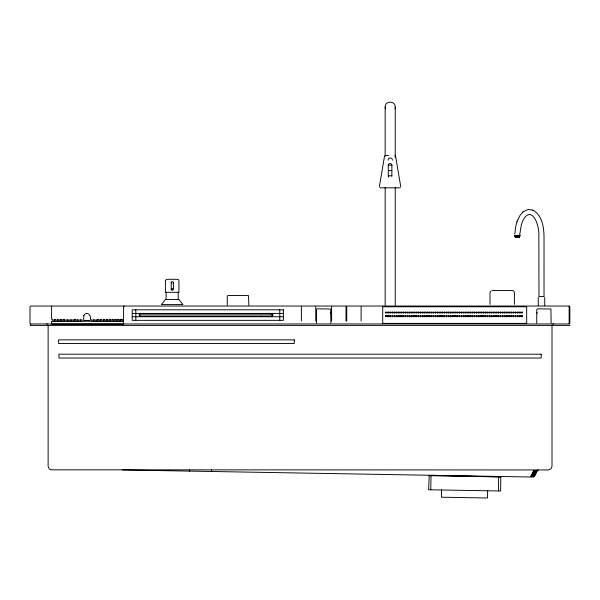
<?xml version="1.0" encoding="UTF-8"?>
<svg xmlns="http://www.w3.org/2000/svg" width="600" height="600" viewBox="0 0 600 600"><rect width="100%" height="100%" fill="white"/><g stroke="black" fill="none" stroke-linecap="round" stroke-linejoin="round"><path stroke-width="0.9" d="M388.283 165.54L388.283 165.12L388.283 176.257A1.8 1.785 0 0 0 388.515 177.15M395.243 155.7L395.243 156.983L395.243 107.055C395.558 100.538 384.847 100.538 385.162 107.055L385.162 156.18M498.668 476.505L498.428 490.957M429.225 475.32L428.618 489.765L500.588 490.995L500.827 476.903L431.025 475.35L430.778 489.803M441.562 489.99L441.435 497.213L487.522 498L487.65 490.778M514.822 235.53L515.475 237.45L514.822 235.53L519.84 235.627L519.255 237.435L521.408 224.513L522.9 220.553L525.285 216.788L527.01 215.25L528.93 214.493L530.332 214.553L532.5 215.745L534.757 218.392L536.572 221.993L538.148 227.392L538.845 232.358L538.987 296.565L544.02 296.565L544.02 236.22C543.817 226.845 542.025 214.808 532.77 210.075M211.493 471.293L211.493 469.95M517.567 235.5L517.507 237.42M395.243 107.055L395.062 108.398M514.852 234.12L515.618 227.077L516.99 221.79M51.6 319.312L51.593 306.18M517.875 235.507L517.74 237.428M518.183 235.515L517.965 237.435M400.748 186.727L395.632 156.337L395.04 155.587M54.472 321.315L54.488 319.312M57.352 321.315L57.367 319.312M60.233 321.315L60.248 319.312M63.113 321.315L63.127 319.312M66 319.312L65.992 321.315M68.88 319.312L68.873 321.315M71.76 319.312L71.752 321.315M74.633 321.315L74.64 319.312M77.52 319.312L77.505 321.315M80.4 319.312L80.385 321.315M91.92 319.312L91.905 321.315M94.793 319.312L94.785 321.315M97.665 321.315L97.672 319.312M100.545 321.315L100.552 319.312M103.425 321.315L103.433 319.312M106.297 321.315L106.312 319.312M109.177 321.21L109.192 319.312M112.058 321.21L112.073 319.312M114.938 321.315L114.953 319.312M117.817 321.315L117.833 319.312M120.698 321.315L120.712 319.312M123.578 306.757L124.297 306.038M514.365 304.358L514.44 292.733L513.803 291.202L512.835 290.64M536.752 313.403L537.285 312.705M518.475 235.53L518.183 237.442M171.21 289.485L172.29 288.6L173.37 289.485L172.29 290.377L171.248 289.718L171.21 282.668M518.745 235.538L518.295 237.562M518.993 235.553L518.49 237.562M519.217 235.567L518.67 237.562M519.412 235.575L518.88 237.48M518.955 237.555L519.855 235.642M519.577 235.59L519 237.487M519.757 235.665L519.135 237.54L519.653 235.673M519.84 235.627L519.202 237.517M517.357 220.755L520.118 215.257L523.043 211.942M516.938 221.933L517.41 220.597M519.097 237.502L519.795 235.62L519.165 237.51M535.5 473.138L536.34 471.495M534.457 475.612L536.97 470.67L534.023 476.438M537.112 470.67L534.278 476.438L537.21 470.67M533.243 476.423L536.183 470.67M533.55 476.43L536.498 470.67M533.812 476.43L536.76 470.67M530.707 476.377L533.632 470.67M531.188 476.385L534.112 470.67M531.645 476.393L534.57 470.67M532.08 476.4L535.02 470.67M532.5 476.408L535.44 470.67M532.89 476.415L535.83 470.67M173.055 283.433L173.227 283.207A1.133 1.11 0 0 0 173.227 282.127L172.83 281.73A1.057 1.035 0 0 0 171.75 281.73L171.352 282.127A1.133 1.11 0 0 0 171.248 282.952M388.522 164.235L390.082 163.335L391.635 164.235M122.123 321.225L122.123 319.312M523.537 211.538L528.173 209.49L533.018 210.165M522.847 212.1L523.74 211.38M491.048 290.858L489.967 292.733L490.035 304.358M537.533 470.31L538.418 469.95M552.727 324.157L553.447 323.962M533.595 477.053L122.58 469.95M514.845 235.515L515.535 237.428L515.1 235.583M388.388 175.815L391.808 175.822M388.388 170.58L391.808 170.58M391.808 165.105L388.425 165.105M388.545 155.558L385.237 155.558L384.533 156.135L379.358 186.727M379.77 187.822L400.327 187.822M492.143 290.565L512.257 290.565M569.145 306.038L569.145 324.105L569.865 323.377L569.865 306.757L569.145 306.038L30.72 306.038L30 306.757L30 323.377L30.72 324.105M132.218 313.41L283.38 313.41M132.218 316.733L283.38 316.733M53.032 321.315L53.032 319.403L52.312 319.312M54.472 319.403L55.912 319.403L55.912 321.315M57.352 319.403L58.793 319.403L58.793 321.315M60.233 319.403L61.672 319.403L61.672 321.315M63.113 319.403L64.552 319.403L64.552 321.315M74.633 319.403L76.065 319.403L76.065 321.315M97.665 319.403L99.105 319.403L99.105 321.315M100.545 319.403L101.985 319.403L101.985 321.315M103.425 319.403L104.865 319.403L104.865 321.315M106.297 319.403L107.738 319.403L107.738 321.21M109.177 319.403L110.618 319.403L110.618 321.21M112.058 319.403L113.498 319.403L113.498 321.315M114.938 319.403L116.377 319.403L116.377 321.315M117.817 319.403L119.257 319.403L119.257 321.315M120.698 319.403L122.137 319.403M123.578 321.21L51.593 321.21L51.593 324.105L123.578 324.105L123.578 306.18M568.56 323.962L31.575 323.962L30.555 324.382L30.135 325.403L570 325.403M428.857 475.68L500.827 476.903L500.415 476.535M46.688 323.962L47.407 324.157M330.353 312.705L330.885 313.403M392.123 158.985C391.118 157.05 387.9 158.032 388.132 160.2M515.67 237.48L515.025 235.5M515.79 237.487L515.168 235.493M515.85 237.413L515.34 235.485M516.007 237.405L515.55 235.485M514.882 235.553L515.482 237.435L514.972 235.567M385.485 108.833L385.162 107.055M515.273 236.183L515.632 237.39M516.18 237.405L515.783 235.478M516.375 237.405L516.045 235.478M516.585 237.405L516.33 235.478M516.81 237.405L516.623 235.485M96.21 319.312L96.225 321.315M93.33 319.312L93.345 321.315M81.817 319.312L81.825 321.315M78.938 319.312L78.945 321.315M73.177 319.312L73.192 321.315M70.297 319.312L70.312 321.315M67.418 319.312L67.433 321.315M517.035 237.413L516.938 235.485M517.275 237.413L517.252 235.493M391.875 165.54L391.875 165.12L391.875 176.257M552.007 325.403L552.007 466.335L550.95 468.893L548.408 469.95L50.797 469.822L49.185 468.893L48.127 466.335L48.127 325.403M551.153 323.07L550.92 309.015L537.472 308.82L536.752 309.54L536.752 323.07M544.74 297.293L544.74 305.603M538.268 297.293L538.268 305.603M395.243 187.523L395.243 305.243M385.162 187.523L385.162 305.243M361.118 306.757L361.118 321.053M346.725 306.757L346.725 321.053M346.005 306.757L346.005 321.053M331.605 306.757L331.605 321.053M330.885 323.07L330.66 309.015L317.205 308.82L316.493 309.54L316.493 323.07M315.772 306.757L315.772 321.053M301.373 306.757L301.373 321.053M279.78 309.795L279.78 320.347M260.947 316.005L260.947 316.733M248.873 305.243L248.505 295.582L227.993 295.485L227.272 296.205L227.272 305.243M189.608 469.95L189.608 471.12M178.2 292.305L178.2 299.528M173.37 282.668L173.37 289.485M166.11 292.305L166.11 299.528M135.81 309.795L135.81 320.347M140.812 316.725A1.657 1.657 0 0 1 139.155 315.067A1.657 1.657 0 0 1 140.812 313.41M271.245 313.41A1.657 1.657 0 0 1 272.895 315.067A1.657 1.657 0 0 1 271.245 316.725M392.34 159.645A2.145 2.13 0 0 1 392.415 160.2M83.797 315.57L83.7 320.513L90.03 320.513C92.407 315.832 86.662 310.17 83.797 315.57M165.435 280.365L165.39 292.305L178.92 292.305L178.92 280.74L178.5 279.72L177.48 279.293L166.83 279.293L165.435 280.365M385.335 312.33C386.138 315.112 387.533 310.447 385.335 312.33M385.335 315.945C386.138 318.728 387.533 314.062 385.335 315.945M385.8 312.472L386.25 312.608L385.8 312.472M385.8 316.087L386.25 316.222L385.8 316.087M387.495 312.33C388.298 315.112 389.692 310.447 387.495 312.33M387.495 315.945C388.298 318.728 389.692 314.062 387.495 315.945M387.96 312.472L388.41 312.608L387.96 312.472M387.96 316.087L388.41 316.222L387.96 316.087M389.655 312.33C390.457 315.112 391.853 310.447 389.655 312.33M390.12 312.472L390.57 312.608L390.12 312.472M389.655 315.945C390.457 318.728 391.853 314.062 389.655 315.945M390.12 316.087L390.57 316.222L390.12 316.087M391.815 312.33C392.618 315.112 394.005 310.447 391.815 312.33M392.28 312.472L392.73 312.608L392.28 312.472M391.815 315.945C392.618 318.728 394.005 314.062 391.815 315.945M392.28 316.087L392.73 316.222L392.28 316.087M393.975 312.33C394.77 315.112 396.165 310.447 393.975 312.33M394.44 312.472L394.89 312.608L394.44 312.472M393.975 315.945C394.77 318.728 396.165 314.062 393.975 315.945M394.44 316.087L394.89 316.222L394.44 316.087M396.135 312.33C396.93 315.112 398.325 310.447 396.135 312.33M396.6 312.472L397.05 312.608L396.6 312.472M396.135 315.945C396.93 318.728 398.325 314.062 396.135 315.945M396.6 316.087L397.05 316.222L396.6 316.087M398.295 312.33C399.09 315.112 400.485 310.447 398.295 312.33M398.76 312.472L399.21 312.608L398.76 312.472M398.295 315.945C399.09 318.728 400.485 314.062 398.295 315.945M398.76 316.087L399.21 316.222L398.76 316.087M400.455 312.33C401.25 315.112 402.645 310.447 400.455 312.33M400.912 312.472L401.37 312.608L400.912 312.472M400.455 315.945C401.25 318.728 402.645 314.062 400.455 315.945M400.912 316.087L401.37 316.222L400.912 316.087M402.615 312.33C403.41 315.112 404.805 310.447 402.615 312.33M403.072 312.472L403.53 312.608L403.072 312.472M402.615 315.945C403.41 318.728 404.805 314.062 402.615 315.945M403.072 316.087L403.53 316.222L403.072 316.087M404.768 312.33C405.57 315.112 406.965 310.447 404.768 312.33M405.232 312.472L405.683 312.608L405.232 312.472M404.768 315.945C405.57 318.728 406.965 314.062 404.768 315.945M405.232 316.087L405.683 316.222L405.232 316.087M406.928 312.33C407.73 315.112 409.125 310.447 406.928 312.33M407.393 312.472L407.842 312.608L407.393 312.472M406.928 315.945C407.73 318.728 409.125 314.062 406.928 315.945M407.393 316.087L407.842 316.222L407.393 316.087M409.088 312.33C409.89 315.112 411.285 310.447 409.088 312.33M409.553 312.472L410.002 312.608L409.553 312.472M409.088 315.945C409.89 318.728 411.285 314.062 409.088 315.945M409.553 316.087L410.002 316.222L409.553 316.087M411.248 312.33C412.05 315.112 413.445 310.447 411.248 312.33M411.713 312.472L412.162 312.608L411.713 312.472M411.248 315.945C412.05 318.728 413.445 314.062 411.248 315.945M411.713 316.087L412.162 316.222L411.713 316.087M413.408 312.33C414.21 315.112 415.605 310.447 413.408 312.33M413.873 312.472L414.322 312.608L413.873 312.472M413.408 315.945C414.21 318.728 415.605 314.062 413.408 315.945M413.873 316.087L414.322 316.222L413.873 316.087M415.567 312.33C416.37 315.112 417.765 310.447 415.567 312.33M416.033 312.472L416.482 312.608L416.033 312.472M415.567 315.945C416.37 318.728 417.765 314.062 415.567 315.945M416.033 316.087L416.482 316.222L416.033 316.087M417.728 312.33C418.53 315.112 419.925 310.447 417.728 312.33M417.728 315.945C418.53 318.728 419.925 314.062 417.728 315.945M418.192 312.472L418.643 312.608L418.192 312.472M418.192 316.087L418.643 316.222L418.192 316.087M419.888 312.33C420.69 315.112 422.085 310.447 419.888 312.33M419.888 315.945C420.69 318.728 422.085 314.062 419.888 315.945M420.353 312.472L420.803 312.608L420.353 312.472M420.353 316.087L420.803 316.222L420.353 316.087M422.048 312.33C422.85 315.112 424.237 310.447 422.048 312.33M422.048 315.945C422.85 318.728 424.237 314.062 422.048 315.945M422.513 312.472L422.963 312.608L422.513 312.472M422.513 316.087L422.963 316.222L422.513 316.087M424.207 312.33C425.002 315.112 426.397 310.447 424.207 312.33M424.207 315.945C425.002 318.728 426.397 314.062 424.207 315.945M424.673 312.472L425.123 312.608L424.673 312.472M424.673 316.087L425.123 316.222L424.673 316.087M426.368 312.33C427.162 315.112 428.558 310.447 426.368 312.33M426.368 315.945C427.162 318.728 428.558 314.062 426.368 315.945M426.832 312.472L427.283 312.608L426.832 312.472M426.832 316.087L427.283 316.222L426.832 316.087M428.528 312.33C429.322 315.112 430.717 310.447 428.528 312.33M428.993 312.472L429.442 312.608L428.993 312.472M428.528 315.945C429.322 318.728 430.717 314.062 428.528 315.945M428.993 316.087L429.442 316.222L428.993 316.087M430.688 312.33C431.482 315.112 432.877 310.447 430.688 312.33M431.145 312.472L431.603 312.608L431.145 312.472M430.688 315.945C431.482 318.728 432.877 314.062 430.688 315.945M431.145 316.087L431.603 316.222L431.145 316.087M432.847 312.33C433.643 315.112 435.037 310.447 432.847 312.33M433.305 312.472L433.763 312.608L433.305 312.472M432.847 315.945C433.643 318.728 435.037 314.062 432.847 315.945M433.305 316.087L433.763 316.222L433.305 316.087M435 312.33C435.803 315.112 437.197 310.447 435 312.33M435.465 312.472L435.915 312.608L435.465 312.472M435 315.945C435.803 318.728 437.197 314.062 435 315.945M435.465 316.087L435.915 316.222L435.465 316.087M437.16 312.33C437.963 315.112 439.357 310.447 437.16 312.33M437.625 312.472L438.075 312.608L437.625 312.472M437.16 315.945C437.963 318.728 439.357 314.062 437.16 315.945M437.625 316.087L438.075 316.222L437.625 316.087M439.32 312.33C440.123 315.112 441.518 310.447 439.32 312.33M439.785 312.472L440.235 312.608L439.785 312.472M439.32 315.945C440.123 318.728 441.518 314.062 439.32 315.945M439.785 316.087L440.235 316.222L439.785 316.087M441.48 312.33C442.283 315.112 443.678 310.447 441.48 312.33M441.945 312.472L442.395 312.608L441.945 312.472M441.48 315.945C442.283 318.728 443.678 314.062 441.48 315.945M441.945 316.087L442.395 316.222L441.945 316.087M443.64 312.33C444.442 315.112 445.838 310.447 443.64 312.33M444.105 312.472L444.555 312.608L444.105 312.472M443.64 315.945C444.442 318.728 445.838 314.062 443.64 315.945M444.105 316.087L444.555 316.222L444.105 316.087M445.8 312.33C446.603 315.112 447.998 310.447 445.8 312.33M446.265 312.472L446.715 312.608L446.265 312.472M445.8 315.945C446.603 318.728 447.998 314.062 445.8 315.945M446.265 316.087L446.715 316.222L446.265 316.087M447.96 312.33C448.763 315.112 450.158 310.447 447.96 312.33M448.425 312.472L448.875 312.608L448.425 312.472M447.96 315.945C448.763 318.728 450.158 314.062 447.96 315.945M448.425 316.087L448.875 316.222L448.425 316.087M450.12 312.33C450.923 315.112 452.317 310.447 450.12 312.33M450.585 312.472L451.035 312.608L450.585 312.472M450.12 315.945C450.923 318.728 452.317 314.062 450.12 315.945M450.585 316.087L451.035 316.222L450.585 316.087M452.28 312.33C453.082 315.112 454.47 310.447 452.28 312.33M452.745 312.472L453.195 312.608L452.745 312.472M452.28 315.945C453.082 318.728 454.47 314.062 452.28 315.945M452.745 316.087L453.195 316.222L452.745 316.087M454.44 312.33C455.235 315.112 456.63 310.447 454.44 312.33M454.905 312.472L455.355 312.608L454.905 312.472M454.44 315.945C455.235 318.728 456.63 314.062 454.44 315.945M454.905 316.087L455.355 316.222L454.905 316.087M456.6 312.33C457.395 315.112 458.79 310.447 456.6 312.33M456.6 315.945C457.395 318.728 458.79 314.062 456.6 315.945M457.065 312.472L457.515 312.608L457.065 312.472M457.065 316.087L457.515 316.222L457.065 316.087M458.76 312.33C459.555 315.112 460.95 310.447 458.76 312.33M458.76 315.945C459.555 318.728 460.95 314.062 458.76 315.945M459.225 312.472L459.675 312.608L459.225 312.472M459.225 316.087L459.675 316.222L459.225 316.087M460.92 312.33C461.715 315.112 463.11 310.447 460.92 312.33M460.92 315.945C461.715 318.728 463.11 314.062 460.92 315.945M461.377 312.472L461.835 312.608L461.377 312.472M461.377 316.087L461.835 316.222L461.377 316.087M463.08 312.33C463.875 315.112 465.27 310.447 463.08 312.33M463.08 315.945C463.875 318.728 465.27 314.062 463.08 315.945M463.537 312.472L463.995 312.608L463.537 312.472M463.537 316.087L463.995 316.222L463.537 316.087M465.232 312.33C466.035 315.112 467.43 310.447 465.232 312.33M465.697 312.472L466.147 312.608L465.697 312.472M465.232 315.945C466.035 318.728 467.43 314.062 465.232 315.945M465.697 316.087L466.147 316.222L465.697 316.087M467.393 312.33C468.195 315.112 469.59 310.447 467.393 312.33M467.857 312.472L468.308 312.608L467.857 312.472M467.393 315.945C468.195 318.728 469.59 314.062 467.393 315.945M467.857 316.087L468.308 316.222L467.857 316.087M469.553 312.33C470.355 315.112 471.75 310.447 469.553 312.33M470.018 312.472L470.467 312.608L470.018 312.472M469.553 315.945C470.355 318.728 471.75 314.062 469.553 315.945M470.018 316.087L470.467 316.222L470.018 316.087M471.713 312.33C472.515 315.112 473.91 310.447 471.713 312.33M472.178 312.472L472.627 312.608L472.178 312.472M471.713 315.945C472.515 318.728 473.91 314.062 471.713 315.945M472.178 316.087L472.627 316.222L472.178 316.087M473.873 312.33C474.675 315.112 476.07 310.447 473.873 312.33M474.338 312.472L474.787 312.608L474.338 312.472M473.873 315.945C474.675 318.728 476.07 314.062 473.873 315.945M474.338 316.087L474.787 316.222L474.338 316.087M476.033 312.33C476.835 315.112 478.23 310.447 476.033 312.33M476.498 312.472L476.947 312.608L476.498 312.472M476.033 315.945C476.835 318.728 478.23 314.062 476.033 315.945M476.498 316.087L476.947 316.222L476.498 316.087M478.192 312.33C478.995 315.112 480.39 310.447 478.192 312.33M478.658 312.472L479.107 312.608L478.658 312.472M478.192 315.945C478.995 318.728 480.39 314.062 478.192 315.945M478.658 316.087L479.107 316.222L478.658 316.087M480.353 312.33C481.155 315.112 482.55 310.447 480.353 312.33M480.817 312.472L481.268 312.608L480.817 312.472M480.353 315.945C481.155 318.728 482.55 314.062 480.353 315.945M480.817 316.087L481.268 316.222L480.817 316.087M482.513 312.33C483.315 315.112 484.702 310.447 482.513 312.33M482.978 312.472L483.428 312.608L482.978 312.472M482.513 315.945C483.315 318.728 484.702 314.062 482.513 315.945M482.978 316.087L483.428 316.222L482.978 316.087M484.673 312.33C485.467 315.112 486.862 310.447 484.673 312.33M485.138 312.472L485.588 312.608L485.138 312.472M484.673 315.945C485.467 318.728 486.862 314.062 484.673 315.945M485.138 316.087L485.588 316.222L485.138 316.087M486.832 312.33C487.627 315.112 489.022 310.447 486.832 312.33M487.298 312.472L487.748 312.608L487.298 312.472M486.832 315.945C487.627 318.728 489.022 314.062 486.832 315.945M487.298 316.087L487.748 316.222L487.298 316.087M488.993 312.33C489.787 315.112 491.183 310.447 488.993 312.33M489.457 312.472L489.908 312.608L489.457 312.472M488.993 315.945C489.787 318.728 491.183 314.062 488.993 315.945M489.457 316.087L489.908 316.222L489.457 316.087M491.153 312.33C491.947 315.112 493.342 310.447 491.153 312.33M491.61 312.472L492.067 312.608L491.61 312.472M491.153 315.945C491.947 318.728 493.342 314.062 491.153 315.945M491.61 316.087L492.067 316.222L491.61 316.087M493.312 312.33C494.107 315.112 495.502 310.447 493.312 312.33M493.312 315.945C494.107 318.728 495.502 314.062 493.312 315.945M493.77 312.472L494.228 312.608L493.77 312.472M493.77 316.087L494.228 316.222L493.77 316.087M495.465 312.33C496.268 315.112 497.662 310.447 495.465 312.33M495.465 315.945C496.268 318.728 497.662 314.062 495.465 315.945M495.93 312.472L496.38 312.608L495.93 312.472M495.93 316.087L496.38 316.222L495.93 316.087M497.625 312.33C498.428 315.112 499.822 310.447 497.625 312.33M497.625 315.945C498.428 318.728 499.822 314.062 497.625 315.945M498.09 312.472L498.54 312.608L498.09 312.472M498.09 316.087L498.54 316.222L498.09 316.087M499.785 312.33C500.588 315.112 501.982 310.447 499.785 312.33M499.785 315.945C500.588 318.728 501.982 314.062 499.785 315.945M500.25 312.472L500.7 312.608L500.25 312.472M500.25 316.087L500.7 316.222L500.25 316.087M501.945 312.33C502.748 315.112 504.143 310.447 501.945 312.33M501.945 315.945C502.748 318.728 504.143 314.062 501.945 315.945M502.41 312.472L502.86 312.608L502.41 312.472M502.41 316.087L502.86 316.222L502.41 316.087M504.105 312.33C504.908 315.112 506.303 310.447 504.105 312.33M504.57 312.472L505.02 312.608L504.57 312.472M504.105 315.945C504.908 318.728 506.303 314.062 504.105 315.945M504.57 316.087L505.02 316.222L504.57 316.087M506.265 312.33C507.067 315.112 508.463 310.447 506.265 312.33M506.73 312.472L507.18 312.608L506.73 312.472M506.265 315.945C507.067 318.728 508.463 314.062 506.265 315.945M506.73 316.087L507.18 316.222L506.73 316.087M508.425 312.33C509.228 315.112 510.623 310.447 508.425 312.33M508.89 312.472L509.34 312.608L508.89 312.472M508.425 315.945C509.228 318.728 510.623 314.062 508.425 315.945M508.89 316.087L509.34 316.222L508.89 316.087M510.585 312.33C511.388 315.112 512.783 310.447 510.585 312.33M511.05 312.472L511.5 312.608L511.05 312.472M510.585 315.945C511.388 318.728 512.783 314.062 510.585 315.945M511.05 316.087L511.5 316.222L511.05 316.087M512.745 312.33C513.548 315.112 514.935 310.447 512.745 312.33M513.21 312.472L513.66 312.608L513.21 312.472M512.745 315.945C513.548 318.728 514.935 314.062 512.745 315.945M513.21 316.087L513.66 316.222L513.21 316.087M514.905 312.33C515.7 315.112 517.095 310.447 514.905 312.33M515.37 312.472L515.82 312.608L515.37 312.472M514.905 315.945C515.7 318.728 517.095 314.062 514.905 315.945M515.37 316.087L515.82 316.222L515.37 316.087M517.065 312.33C517.86 315.112 519.255 310.447 517.065 312.33M517.53 312.472L517.98 312.608L517.53 312.472M517.065 315.945C517.86 318.728 519.255 314.062 517.065 315.945M517.53 316.087L517.98 316.222L517.53 316.087M519.225 312.33C520.02 315.112 521.415 310.447 519.225 312.33M519.69 312.472L520.14 312.608L519.69 312.472M519.225 315.945C520.02 318.728 521.415 314.062 519.225 315.945M519.69 316.087L520.14 316.222L519.69 316.087M521.385 312.33C522.18 315.112 523.575 310.447 521.385 312.33M521.842 312.472L522.3 312.608L521.842 312.472M521.385 315.945C522.18 318.728 523.575 314.062 521.385 315.945M521.842 316.087L522.3 316.222L521.842 316.087M165.39 299.528L161.355 304.59L182.955 304.59L178.92 299.528L165.39 299.528M526.68 306.757L382.71 306.757L382.71 323.377L526.68 323.377L526.68 306.757M283.38 309.795L132.218 309.795L132.218 320.347L283.38 320.347L283.38 309.795M271.245 314.13L140.812 314.13A0.938 0.938 0 0 0 139.875 315.067A0.938 0.938 0 0 0 140.812 316.005L271.245 316.005A0.938 0.938 0 0 0 272.175 315.067A0.938 0.938 0 0 0 271.245 314.13M294.308 339.862L58.613 339.862L58.613 343.47L294.308 343.47L294.308 339.862M541.207 354.21L58.927 354.21L58.927 358.035L541.207 358.035L541.207 354.21"/></g></svg>
